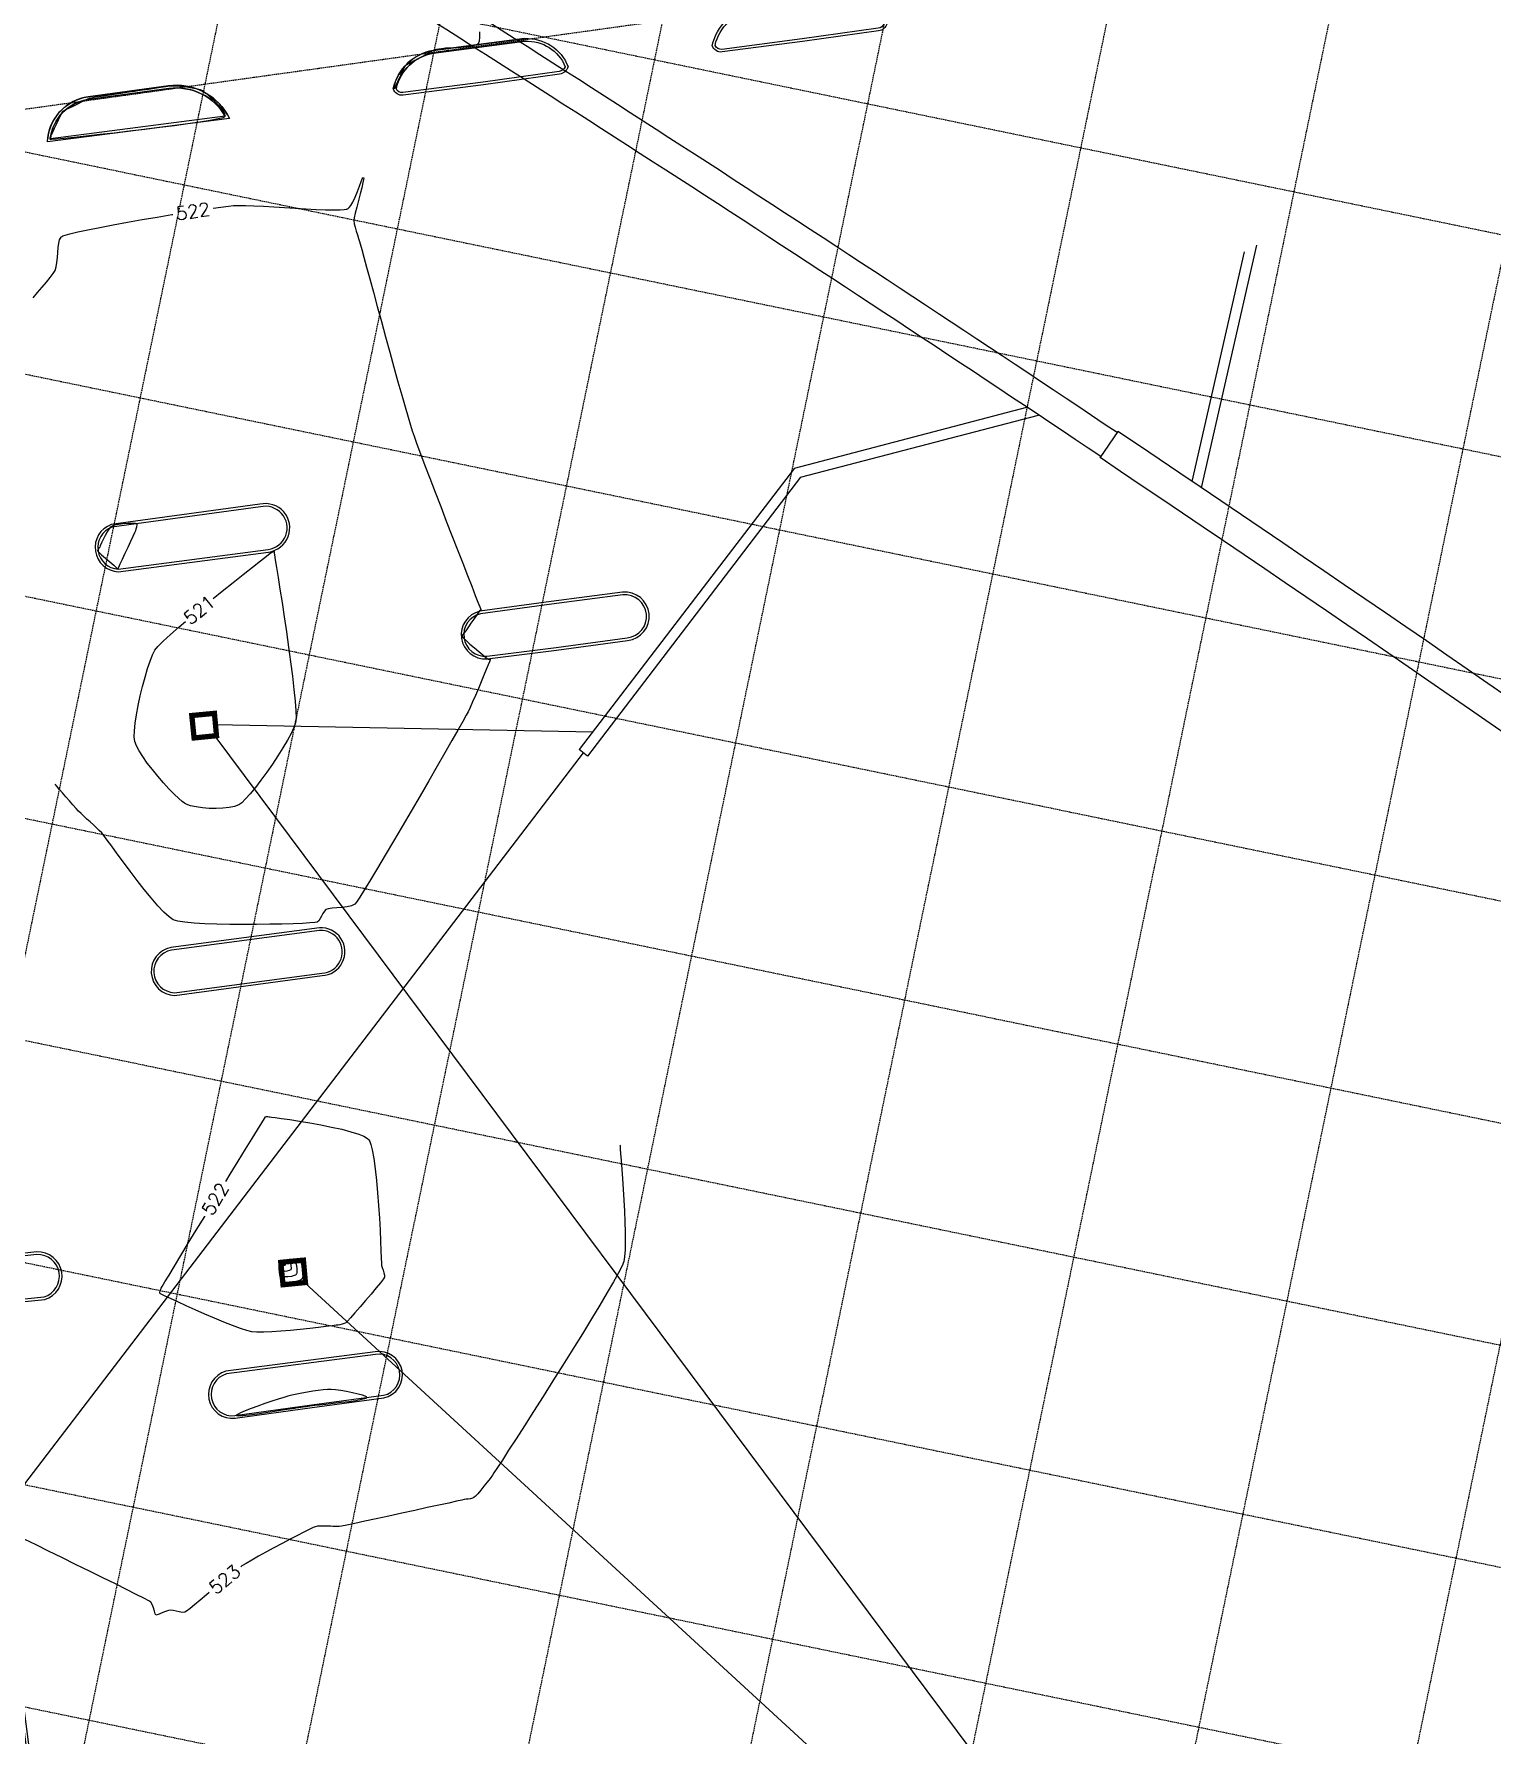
# Model space of a CAD drawing. Header units: inches. Extents: x 3071 to 5995, y 4947 to 7102.
# Drawn here: x 4699.1 to 4975.4, y 5859.1 to 6181.5 of the extents above; entities that cross this region are included whole.
import ezdxf

# ---------------------------------------------------------------- set-up
doc = ezdxf.new("R2010")
doc.units = ezdxf.units.IN
doc.header["$MEASUREMENT"] = 0
doc.linetypes.add('HIDDEN', pattern=[0.375, 0.25, -0.125])
for name, color, linetype in [('EC', 3, 'Continuous'), ('EX-BOC', 41, 'Continuous'), ('EX-GUT', 41, 'Continuous'), ('EX-STM', 150, 'Continuous'), ('EX-STORM', 150, 'Continuous'), ('EX-UTIL-STM', 150, 'Continuous'), ('FIRELANE', 5, 'HIDDEN'), ('GRID', 254, 'HIDDEN'), ('INLET PROTECTION', 5, 'Continuous')]:
    doc.layers.add(name, color=color, linetype=linetype)
doc.styles.add('L50', font='simplex', dxfattribs={"height": 2.5})

msp = doc.modelspace()

# ---------------------------------------------------------------- linework, layer by layer
at = {"layer": 'EC', "color": 44, "ltscale": 0.5, "elevation": 522, "flags": 128}
msp.add_lwpolyline([(4783.54, 6181.85), (4783.55, 6180.88), (4783.48, 6180.08), (4783.28, 6179.58), (4782.86, 6179.34), (4782.11, 6179.15), (4781.14, 6179.01), (4780.08, 6178.91), (4779.03, 6178.84), (4778.1, 6178.8), (4777.42, 6178.77), (4777.08, 6178.75), (4776.77, 6178.71), (4776.32, 6178.66), (4775.83, 6178.59), (4775.38, 6178.52), (4775.08, 6178.46), (4774.77, 6178.31), (4774.17, 6178), (4773.41, 6177.6), (4772.59, 6177.16), (4771.84, 6176.75), (4771.26, 6176.43), (4770.97, 6176.27), (4770.66, 6176.11), (4770.2, 6175.88), (4769.76, 6175.63), (4769.48, 6175.43), (4769.32, 6175.2), (4769.12, 6174.81), (4768.91, 6174.37), (4768.72, 6173.96), (4768.59, 6173.68), (4768.47, 6173.42), (4768.26, 6172.96), (4768, 6172.41), (4767.74, 6171.84), (4767.52, 6171.35), (4767.36, 6171.02)], dxfattribs=at)
msp.add_lwpolyline([(4727.69, 6171.46), (4727.31, 6171.48), (4726.75, 6171.52), (4726.14, 6171.56), (4725.58, 6171.59), (4725.2, 6171.6), (4724.83, 6171.56), (4724.09, 6171.45), (4723.1, 6171.31), (4721.96, 6171.14), (4720.79, 6170.96), (4719.69, 6170.8), (4718.78, 6170.66), (4718.15, 6170.56), (4717.57, 6170.48), (4716.67, 6170.34), (4715.55, 6170.18), (4714.3, 6170), (4713.03, 6169.81), (4711.82, 6169.62), (4710.77, 6169.46), (4709.99, 6169.32), (4709.56, 6169.23), (4709.09, 6169.03), (4708.38, 6168.7), (4707.59, 6168.31), (4706.82, 6167.92), (4706.22, 6167.61), (4705.91, 6167.45), (4705.62, 6167.32), (4705.19, 6167.13), (4704.76, 6166.92), (4704.5, 6166.75), (4704.33, 6166.47), (4704.04, 6165.9), (4703.67, 6165.13), (4703.28, 6164.31), (4702.93, 6163.55), (4702.66, 6162.97), (4702.53, 6162.69), (4702.41, 6162.45), (4702.22, 6162.09), (4702.08, 6161.74), (4702.07, 6161.51), (4702.42, 6161.52), (4703.37, 6161.59), (4704.83, 6161.73), (4706.74, 6161.92), (4709, 6162.16), (4711.55, 6162.44), (4714.3, 6162.74), (4717.17, 6163.07), (4720.08, 6163.42), (4722.95, 6163.78), (4725.71, 6164.13), (4728.27, 6164.48), (4730.55, 6164.82), (4732.48, 6165.13), (4733.98, 6165.42), (4734.96, 6165.66), (4735.35, 6165.87), (4735.29, 6166.35), (4734.9, 6167.01), (4734.28, 6167.77), (4733.51, 6168.56), (4732.71, 6169.31), (4731.96, 6169.97), (4731.37, 6170.46), (4731.03, 6170.71), (4730.65, 6170.85), (4730.07, 6171), (4729.38, 6171.14), (4728.69, 6171.27), (4728.09, 6171.38), (4727.69, 6171.46)], close=True, dxfattribs=at)
at = {"layer": 'EC', "color": 44, "ltscale": 0.4, "flags": 128}
for points, elevation in [([(4733.03, 6148.43), (4734.5, 6148.64), (4735.95, 6148.83), (4736.91, 6148.93), (4737.89, 6148.96), (4739.21, 6148.94), (4740.79, 6148.88), (4742.59, 6148.79), (4744.53, 6148.68), (4746.57, 6148.56), (4748.62, 6148.43), (4750.64, 6148.32), (4752.57, 6148.21), (4754.33, 6148.14), (4755.87, 6148.1), (4757.12, 6148.11), (4757.88, 6148.16), (4758.28, 6148.22), (4758.47, 6148.27), (4758.53, 6148.3), (4758.63, 6148.37), (4758.82, 6148.55), (4759.12, 6148.92), (4759.5, 6149.57), (4759.96, 6150.55), (4760.4, 6151.61), (4760.78, 6152.62), (4761.11, 6153.48), (4761.33, 6153.97), (4761.45, 6154.19), (4761.52, 6154.25), (4761.55, 6154.25), (4761.57, 6154.23), (4761.59, 6154.14), (4761.56, 6153.86), (4761.45, 6153.29), (4761.22, 6152.31), (4760.92, 6151.13), (4760.59, 6149.87), (4760.27, 6148.63), (4759.99, 6147.51), (4759.8, 6146.62), (4759.73, 6146.07), (4759.8, 6145.48), (4759.96, 6144.81), (4760.17, 6144.09), (4760.41, 6143.38), (4760.63, 6142.71), (4760.81, 6142.13), (4760.94, 6141.65), (4761.22, 6140.63), (4761.62, 6139.14), (4762.13, 6137.25), (4762.74, 6135.01), (4763.42, 6132.51), (4764.16, 6129.8), (4764.94, 6126.95), (4765.74, 6124.04), (4766.54, 6121.12), (4767.33, 6118.26), (4768.09, 6115.54), (4768.8, 6113.01), (4769.44, 6110.75), (4769.99, 6108.83), (4770.44, 6107.3), (4770.77, 6106.24), (4771.14, 6105.19), (4771.68, 6103.7), (4772.38, 6101.83), (4773.2, 6099.65), (4774.13, 6097.23), (4775.13, 6094.62), (4776.18, 6091.89), (4777.25, 6089.12), (4778.32, 6086.35), (4779.37, 6083.67), (4780.35, 6081.13), (4781.26, 6078.8), (4782.07, 6076.74), (4782.74, 6075.02), (4783.25, 6073.71), (4783.58, 6072.87), (4783.7, 6072.56), (4783.76, 6072.33), (4783.78, 6072.16), (4783.69, 6072.14), (4783.6, 6072.13), (4783.43, 6071.89), (4783.02, 6071.31), (4782.48, 6070.53), (4781.91, 6069.72), (4781.44, 6069.04), (4781.18, 6068.65), (4780.92, 6068.32), (4780.6, 6067.92), (4780.33, 6067.53), (4780.24, 6067.21), (4780.45, 6066.94), (4780.98, 6066.44), (4781.72, 6065.79), (4782.57, 6065.07), (4783.41, 6064.37), (4784.15, 6063.76), (4784.68, 6063.32), (4784.9, 6063.14), (4785.05, 6063.01), (4785.16, 6062.92), (4785.26, 6062.92), (4785.37, 6062.93), (4785.48, 6062.95), (4785.58, 6062.95), (4785.56, 6062.81), (4785.51, 6062.63), (4785.42, 6062.41), (4785.18, 6061.82), (4784.83, 6060.94), (4784.38, 6059.86), (4783.87, 6058.63), (4783.32, 6057.33), (4782.77, 6056.04), (4782.24, 6054.83), (4781.76, 6053.77), (4781.36, 6052.94), (4781, 6052.28), (4780.35, 6051.11), (4779.44, 6049.49), (4778.3, 6047.49), (4776.98, 6045.18), (4775.52, 6042.62), (4773.94, 6039.88), (4772.28, 6037.02), (4770.59, 6034.11), (4768.91, 6031.21), (4767.25, 6028.4), (4765.68, 6025.73), (4764.22, 6023.27), (4762.9, 6021.09), (4761.77, 6019.25), (4760.87, 6017.81), (4760.23, 6016.86), (4759.88, 6016.44), (4759.27, 6016.16), (4758.43, 6015.98), (4757.47, 6015.86), (4756.49, 6015.77), (4755.59, 6015.69), (4754.87, 6015.6), (4754.44, 6015.46), (4754.14, 6015.17), (4753.87, 6014.73), (4753.6, 6014.22), (4753.33, 6013.72), (4753.06, 6013.3), (4752.76, 6013.04), (4752.34, 6012.97), (4751.39, 6012.9), (4749.98, 6012.83), (4748.19, 6012.76), (4746.09, 6012.7), (4743.77, 6012.65), (4741.3, 6012.61), (4738.76, 6012.6), (4736.22, 6012.62), (4733.77, 6012.66), (4731.48, 6012.74), (4729.43, 6012.86), (4727.7, 6013.03), (4726.36, 6013.24), (4725.5, 6013.5), (4724.69, 6014.05), (4723.7, 6014.96), (4722.56, 6016.18), (4721.32, 6017.64), (4720, 6019.26), (4718.66, 6020.97), (4717.34, 6022.72), (4716.07, 6024.43), (4714.89, 6026.03), (4713.85, 6027.45), (4712.98, 6028.63), (4712.33, 6029.49), (4711.94, 6029.98), (4711.48, 6030.44), (4710.95, 6030.96), (4710.36, 6031.5), (4709.75, 6032.05), (4709.14, 6032.6), (4708.55, 6033.14), (4708.02, 6033.65), (4707.55, 6034.11), (4707.07, 6034.63), (4706.47, 6035.3), (4705.82, 6036.05), (4705.14, 6036.84), (4704.49, 6037.6), (4703.9, 6038.28), (4703.43, 6038.84), (4703.11, 6039.2)], 522), ([(4698.93, 6131.44), (4699.77, 6132.45), (4700.63, 6133.45), (4701.45, 6134.4), (4702.18, 6135.28), (4702.76, 6136.03), (4703.11, 6136.64), (4703.32, 6137.32), (4703.45, 6138.15), (4703.53, 6139.08), (4703.59, 6140.04), (4703.67, 6140.98), (4703.8, 6141.83), (4703.96, 6142.41), (4704.12, 6142.77), (4704.25, 6142.96), (4704.32, 6143.04), (4704.38, 6143.08), (4704.55, 6143.17), (4704.98, 6143.33), (4705.87, 6143.57), (4707.39, 6143.94), (4709.33, 6144.35), (4711.59, 6144.8), (4714.11, 6145.28), (4716.81, 6145.77), (4719.62, 6146.26), (4722.45, 6146.75), (4725.25, 6147.21), (4725.43, 6147.24)], 522), ([(4733.05, 6074.41), (4734.75, 6075.79), (4736.82, 6077.45), (4738.77, 6078.99), (4740.52, 6080.37), (4742, 6081.54), (4743.15, 6082.44), (4743.89, 6083.01), (4744.16, 6083.22), (4744.31, 6083.25), (4744.42, 6083.26), (4744.46, 6083.31), (4744.5, 6083.4), (4744.56, 6083.49), (4744.61, 6083.33), (4744.64, 6083.17), (4744.63, 6083.09), (4744.63, 6083.02), (4744.68, 6082.69), (4744.83, 6081.76), (4745.07, 6080.31), (4745.37, 6078.43), (4745.72, 6076.18), (4746.11, 6073.66), (4746.52, 6070.94), (4746.94, 6068.1), (4747.35, 6065.23), (4747.73, 6062.4), (4748.08, 6059.7), (4748.37, 6057.19), (4748.59, 6054.98), (4748.72, 6053.12), (4748.76, 6051.72), (4748.68, 6050.84), (4748.37, 6049.97), (4747.85, 6048.86), (4747.14, 6047.56), (4746.29, 6046.13), (4745.32, 6044.6), (4744.28, 6043.03), (4743.2, 6041.48), (4742.11, 6039.99), (4741.06, 6038.62), (4740.07, 6037.41), (4739.19, 6036.41), (4738.46, 6035.69), (4737.9, 6035.28), (4737.11, 6034.98), (4736.09, 6034.77), (4734.9, 6034.65), (4733.62, 6034.6), (4732.31, 6034.63), (4731.02, 6034.73), (4729.82, 6034.9), (4728.79, 6035.14), (4727.97, 6035.44), (4727.86, 6035.5), (4727.62, 6035.64), (4727.21, 6035.94), (4726.57, 6036.48), (4725.66, 6037.33), (4724.67, 6038.35), (4723.62, 6039.5), (4722.56, 6040.72), (4721.53, 6041.98), (4720.57, 6043.23), (4719.72, 6044.44), (4719.01, 6045.54), (4718.5, 6046.52), (4718.21, 6047.31), (4718.11, 6048.17), (4718.14, 6049.35), (4718.29, 6050.78), (4718.54, 6052.4), (4718.86, 6054.15), (4719.25, 6055.96), (4719.69, 6057.77), (4720.15, 6059.52), (4720.64, 6061.14), (4721.12, 6062.57), (4721.59, 6063.75), (4722.02, 6064.61), (4722.59, 6065.32), (4723.59, 6066.34), (4724.96, 6067.59), (4726.61, 6069.05), (4727.83, 6070.08)], 521), ([(4735.46, 5963.87), (4736.3, 5965.25), (4737.81, 5967.73), (4739.21, 5970.01), (4740.44, 5972.03), (4741.47, 5973.71), (4742.27, 5975), (4742.78, 5975.83), (4742.98, 5976.13), (4743.17, 5976.18), (4743.42, 5976.18), (4743.64, 5976.16), (4743.66, 5976.16), (4743.77, 5976.15), (4744.09, 5976.11), (4744.79, 5976.01), (4746.03, 5975.84), (4747.6, 5975.61), (4749.42, 5975.32), (4751.4, 5974.99), (4753.45, 5974.62), (4755.48, 5974.21), (4757.42, 5973.78), (4759.18, 5973.32), (4760.66, 5972.84), (4761.6, 5972.45), (4762.13, 5972.16), (4762.38, 5971.96), (4762.48, 5971.86), (4762.56, 5971.76), (4762.72, 5971.48), (4762.94, 5970.92), (4763.21, 5969.89), (4763.52, 5968.25), (4763.79, 5966.29), (4764.03, 5964.09), (4764.23, 5961.74), (4764.41, 5959.33), (4764.56, 5956.94), (4764.68, 5954.66), (4764.78, 5952.58), (4764.86, 5950.78), (4764.92, 5949.36), (4764.96, 5948.38), (4764.99, 5947.96), (4765.1, 5947.55), (4765.27, 5947.08), (4765.43, 5946.59), (4765.54, 5946.14), (4765.54, 5945.76), (4765.32, 5945.4), (4764.77, 5944.68), (4763.97, 5943.7), (4763.01, 5942.55), (4761.96, 5941.31), (4760.91, 5940.09), (4759.93, 5938.96), (4759.1, 5938.03), (4758.51, 5937.37), (4758.23, 5937.09), (4757.91, 5936.95), (4757.51, 5936.83), (4757.09, 5936.73), (4756.73, 5936.67), (4756.39, 5936.62), (4755.6, 5936.51), (4754.44, 5936.37), (4753, 5936.2), (4751.35, 5936.01), (4749.56, 5935.82), (4747.72, 5935.64), (4745.9, 5935.49), (4744.17, 5935.38), (4742.63, 5935.32), (4741.33, 5935.32), (4740.36, 5935.4), (4739.46, 5935.62), (4738.23, 5936.02), (4736.75, 5936.56), (4735.08, 5937.22), (4733.29, 5937.96), (4731.46, 5938.75), (4729.64, 5939.55), (4727.91, 5940.32), (4726.34, 5941.04), (4724.99, 5941.67), (4723.94, 5942.17), (4723.35, 5942.46), (4723.09, 5942.6), (4723, 5942.65), (4722.99, 5942.66), (4722.97, 5942.69), (4722.96, 5942.77), (4722.97, 5942.91), (4723.02, 5943.13), (4723.11, 5943.42), (4723.2, 5943.66), (4723.39, 5943.98), (4723.9, 5944.83), (4724.69, 5946.14), (4725.72, 5947.85), (4726.95, 5949.88), (4728.35, 5952.17), (4729.86, 5954.66), (4731.45, 5957.27), (4731.46, 5957.3)], 522), ([(4810.16, 5970.82), (4810.17, 5970.73), (4810.18, 5970.5), (4810.21, 5970.03), (4810.27, 5969.19), (4810.37, 5967.84), (4810.5, 5966.22), (4810.63, 5964.39), (4810.77, 5962.42), (4810.9, 5960.36), (4811.01, 5958.27), (4811.1, 5956.22), (4811.16, 5954.27), (4811.17, 5952.48), (4811.14, 5950.91), (4811.05, 5949.63), (4810.89, 5948.69), (4810.56, 5947.88), (4809.91, 5946.59), (4808.96, 5944.88), (4807.76, 5942.81), (4806.35, 5940.44), (4804.77, 5937.82), (4803.04, 5935.01), (4801.22, 5932.08), (4799.35, 5929.08), (4797.45, 5926.07), (4795.58, 5923.11), (4793.76, 5920.25), (4792.04, 5917.56), (4790.46, 5915.09), (4789.06, 5912.91), (4787.87, 5911.07), (4786.93, 5909.63), (4786.28, 5908.65), (4785.97, 5908.18), (4785.53, 5907.59), (4784.98, 5906.87), (4784.37, 5906.1), (4783.76, 5905.35), (4783.2, 5904.69), (4782.75, 5904.2), (4782.48, 5903.95), (4782.18, 5903.83), (4781.8, 5903.74), (4781.38, 5903.68), (4780.98, 5903.62), (4780.64, 5903.56), (4780.21, 5903.47), (4779.2, 5903.25), (4777.7, 5902.92), (4775.82, 5902.51), (4773.64, 5902.04), (4771.27, 5901.52), (4768.8, 5900.99), (4766.34, 5900.45), (4763.97, 5899.94), (4761.79, 5899.47), (4759.9, 5899.06), (4758.4, 5898.74), (4757.38, 5898.53), (4756.95, 5898.45), (4756.59, 5898.44), (4756.17, 5898.45), (4755.74, 5898.48), (4755.32, 5898.5), (4754.96, 5898.51), (4754.55, 5898.52), (4754, 5898.53), (4753.4, 5898.53), (4752.83, 5898.5), (4752.36, 5898.42), (4752, 5898.27), (4751.28, 5897.92), (4750.27, 5897.42), (4749.03, 5896.78), (4747.63, 5896.05), (4746.12, 5895.25), (4744.58, 5894.43), (4743.07, 5893.61), (4741.64, 5892.82), (4740.36, 5892.1), (4739.3, 5891.48), (4738.52, 5890.99), (4738.29, 5890.82)], 523), ([(4732.29, 5885.94), (4731.79, 5885.52), (4730.6, 5884.51), (4729.54, 5883.62), (4728.67, 5882.91), (4728.03, 5882.42), (4727.69, 5882.21), (4727.22, 5882.19), (4726.64, 5882.29), (4726.02, 5882.44), (4725.45, 5882.57), (4725.01, 5882.61), (4724.57, 5882.51), (4724.03, 5882.33), (4723.5, 5882.13), (4723.07, 5881.95), (4722.83, 5881.85), (4722.62, 5881.77), (4722.37, 5881.69), (4722.19, 5881.68), (4722.09, 5881.91), (4721.93, 5882.43), (4721.74, 5883.07), (4721.51, 5883.69), (4721.25, 5884.12), (4720.86, 5884.36), (4719.92, 5884.86), (4718.49, 5885.58), (4716.66, 5886.5), (4714.52, 5887.57), (4712.14, 5888.74), (4709.6, 5890), (4706.98, 5891.28), (4704.37, 5892.57), (4701.84, 5893.81), (4699.48, 5894.98), (4697.35, 5896.02)], 523)]:
    msp.add_lwpolyline(points, dxfattribs=dict(at, elevation=elevation))
for points, elevation in [([(4713.78, 6088.09), (4713.7, 6088.03), (4713.54, 6087.88), (4713.3, 6087.59), (4712.97, 6087.09), (4712.57, 6086.37), (4712.2, 6085.62), (4711.89, 6084.95), (4711.67, 6084.44), (4711.56, 6084.19), (4711.4, 6083.95), (4711.22, 6083.68), (4711.15, 6083.45), (4711.37, 6083.21), (4711.91, 6082.71), (4712.66, 6082.05), (4713.47, 6081.35), (4714.21, 6080.72), (4714.66, 6080.33), (4714.88, 6080.15), (4714.95, 6080.09), (4714.96, 6080.08), (4714.97, 6080.08), (4715.01, 6080.1), (4715.04, 6080.11), (4715.15, 6080.35), (4715.45, 6080.98), (4715.88, 6081.9), (4716.39, 6083), (4716.93, 6084.17), (4717.45, 6085.29), (4717.9, 6086.27), (4718.22, 6086.97), (4718.37, 6087.31), (4718.47, 6087.63), (4718.59, 6088.02), (4718.66, 6088.38), (4718.63, 6088.6), (4718.36, 6088.65), (4717.76, 6088.67), (4716.94, 6088.64), (4716.02, 6088.58), (4715.1, 6088.47), (4714.32, 6088.3)], 522), ([(4745.7, 5948.54), (4745.75, 5948.59), (4745.89, 5948.7), (4746.19, 5948.85), (4746.71, 5949.02), (4747.48, 5949.17), (4748.25, 5949.24), (4748.8, 5949.23), (4749.13, 5949.17), (4749.29, 5949.11), (4749.36, 5949.07), (4749.41, 5949.02), (4749.52, 5948.88), (4749.66, 5948.58), (4749.83, 5948.06), (4749.98, 5947.3), (4750.05, 5946.53), (4750.04, 5945.98), (4749.98, 5945.66), (4749.92, 5945.49), (4749.88, 5945.43), (4749.83, 5945.37), (4749.69, 5945.27), (4749.4, 5945.12), (4748.88, 5944.94), (4748.12, 5944.78), (4747.35, 5944.7), (4746.81, 5944.71), (4746.48, 5944.76), (4746.32, 5944.82), (4746.26, 5944.86), (4746.2, 5944.91), (4746.1, 5945.05), (4745.95, 5945.35), (4745.77, 5945.87), (4745.62, 5946.64), (4745.54, 5947.43), (4745.55, 5947.98), (4745.6, 5948.31), (4745.66, 5948.48)], 521), ([(4745.87, 5948.49), (4745.91, 5948.53), (4746.04, 5948.62), (4746.31, 5948.74), (4746.79, 5948.87), (4747.45, 5948.97), (4747.95, 5948.98), (4748.25, 5948.94), (4748.39, 5948.89), (4748.45, 5948.86), (4748.49, 5948.82), (4748.58, 5948.69), (4748.7, 5948.42), (4748.83, 5947.94), (4748.93, 5947.28), (4748.94, 5946.79), (4748.9, 5946.49), (4748.85, 5946.35), (4748.82, 5946.29), (4748.77, 5946.24), (4748.65, 5946.15), (4748.38, 5946.03), (4747.9, 5945.9), (4747.24, 5945.79), (4746.75, 5945.78), (4746.46, 5945.81), (4746.31, 5945.86), (4746.26, 5945.89), (4746.21, 5945.93), (4746.12, 5946.06), (4746, 5946.33), (4745.87, 5946.81), (4745.77, 5947.49), (4745.75, 5947.98), (4745.79, 5948.29), (4745.83, 5948.43)], 520), ([(4746.03, 5948.44), (4746.06, 5948.47), (4746.16, 5948.53), (4746.39, 5948.62), (4746.76, 5948.7), (4747.23, 5948.72), (4747.54, 5948.65), (4747.69, 5948.38), (4747.8, 5947.93), (4747.82, 5947.46), (4747.75, 5947.15), (4747.48, 5946.99), (4747.03, 5946.89), (4746.57, 5946.85), (4746.26, 5946.92), (4746.1, 5947.19), (4746, 5947.65), (4745.96, 5948.13)], 519), ([(4746.19, 5948.38), (4746.21, 5948.4), (4746.25, 5948.42), (4746.35, 5948.45), (4746.5, 5948.47), (4746.63, 5948.45), (4746.69, 5948.33), (4746.71, 5948.15), (4746.69, 5948.01), (4746.57, 5947.96), (4746.39, 5947.93), (4746.26, 5947.95), (4746.2, 5948.07), (4746.18, 5948.25)], 518), ([(4749.01, 5921.01), (4749.11, 5921.02), (4749.31, 5921.05), (4749.65, 5921.09), (4750.13, 5921.16), (4750.76, 5921.25), (4751.36, 5921.34), (4751.88, 5921.41), (4752.35, 5921.46), (4753.24, 5921.56), (4754.44, 5921.69), (4755.83, 5921.84), (4757.3, 5922.02), (4758.76, 5922.2), (4760.08, 5922.39), (4761.16, 5922.58), (4761.78, 5922.72), (4762.06, 5922.82), (4762.15, 5922.88), (4762.16, 5922.91), (4762.16, 5922.95), (4762.09, 5923.03), (4761.86, 5923.16), (4761.37, 5923.35), (4760.52, 5923.59), (4759.48, 5923.83), (4758.36, 5924.05), (4757.25, 5924.23), (4756.24, 5924.37), (4755.43, 5924.43), (4754.74, 5924.42), (4753.91, 5924.36), (4752.97, 5924.25), (4751.96, 5924.11), (4750.92, 5923.94), (4749.89, 5923.76), (4748.9, 5923.56), (4747.99, 5923.36), (4747.21, 5923.17), (4746.42, 5922.95), (4745.37, 5922.62), (4744.15, 5922.22), (4742.84, 5921.77), (4741.51, 5921.3), (4740.25, 5920.84), (4739.14, 5920.4), (4738.26, 5920.02), (4737.77, 5919.78), (4737.56, 5919.64), (4737.5, 5919.57), (4737.49, 5919.54), (4737.51, 5919.52), (4737.62, 5919.49), (4737.95, 5919.48), (4738.66, 5919.52), (4739.88, 5919.65), (4741.37, 5919.85), (4743.01, 5920.08), (4744.66, 5920.33), (4746.21, 5920.57), (4747.53, 5920.77), (4748.51, 5920.93)], 523)]:
    msp.add_lwpolyline(points, close=True, dxfattribs=dict(at, elevation=elevation))
at = {"layer": 'EX-BOC', "color": 7, "elevation": 0.39}
msp.add_lwpolyline([(4860.24, 6183.45, -0.27158), (4859.11, 6182.55), (4844.7, 6180.53), (4829.47, 6178.54, -0.343776), (4828.18, 6179.31, -0.301262), (4835.27, 6186.03), (4852.62, 6188.28, -0.319813)], format="xyb", close=True, dxfattribs=at)
at = {"layer": 'EX-BOC', "color": 7}
for points in [[(4799.79, 6175.25, -0.27158), (4798.65, 6174.35), (4784.24, 6172.33), (4769.02, 6170.35, -0.343776), (4767.72, 6171.11, -0.301262), (4774.82, 6177.83), (4792.16, 6180.08, -0.319813)], [(4702.2, 6161.58, -0.345009), (4709.44, 6169.05), (4724.64, 6171.14, -0.305698), (4735.35, 6165.87)], [(4655.13, 5836.6), (4708.88, 5843.58, 0.374061), (4716.57, 5851.49), (4698.47, 5850.28), (4692.07, 5899.51), (4686.72, 5940.54), (4701.04, 5942, 0.870942), (4699.66, 5950.04), (4672.56, 5947.08, 0.287199), (4668.59, 5940.97, 0.353286), (4672.43, 5936.04), (4685.81, 5932.92), (4664.84, 5844.46), (4649.41, 5846.66, 0.451987), (4648.48, 5840.62, 0.156484)]]:
    msp.add_lwpolyline(points, format="xyb", close=True, dxfattribs=at)
for points in [[(4792.16, 6180.08), (4774.82, 6177.83, 0.301262), (4767.72, 6171.11, 0.301262)], [(4735.35, 6165.87, 0.305698), (4724.64, 6171.14), (4709.44, 6169.05, 0.345009), (4702.2, 6161.58)], [(4715.05, 6080), (4743.51, 6083.73, 1.050375), (4742.01, 6091.8), (4713.87, 6087.95, 0.810965), (4715.05, 6080, 0.180836)], [(4798.06, 6065.14), (4811.55, 6066.98, 0.995555), (4810.73, 6075.11), (4797.2, 6073.34), (4783.72, 6071.52, 0.926624), (4784.92, 6063.49), (4798.06, 6065.14)], [(4725.71, 5999.68), (4753.66, 6003.41, 1.010757), (4753.24, 6011.48), (4725.13, 6007.74, 0.892531), (4725.71, 5999.68, 0.063024)], [(4737.18, 5919.5), (4751.77, 5921.52), (4765.33, 5923.34, 0.975043), (4763.83, 5931.11), (4735.58, 5927.4, 0.9217), (4737.18, 5919.5, 0.148124)]]:
    msp.add_lwpolyline(points, format="xyb", dxfattribs=at)
at = {"layer": 'EX-GUT', "color": 7, "elevation": 0.39}
msp.add_lwpolyline([(4860.78, 6183.46, -0.300695), (4859.18, 6182.05), (4844.76, 6180.03), (4829.54, 6178.05, -0.370855), (4827.66, 6179.28, -0.305769), (4835.2, 6186.52), (4852.57, 6188.78, -0.326615)], format="xyb", close=True, dxfattribs=at)
at = {"layer": 'EX-GUT', "color": 7}
for points in [[(4800.32, 6175.27, -0.300695), (4798.72, 6173.85), (4784.31, 6171.84), (4769.08, 6169.85, -0.370855), (4767.2, 6171.08, -0.305769), (4774.74, 6178.33), (4792.11, 6180.58, -0.326615)], [(4701.65, 6161.01, -0.364806), (4709.37, 6169.55), (4724.57, 6171.63, -0.323843), (4736.13, 6165.46)], [(4715.07, 6079.49), (4743.57, 6083.23, 1.04766), (4741.92, 6092.3), (4713.74, 6088.44, 0.820532)], [(4798.13, 6064.64), (4811.61, 6066.48, 0.99564), (4810.67, 6075.61), (4797.13, 6073.84), (4783.63, 6072.01, 0.930347), (4784.97, 6063)], [(4725.73, 5999.18), (4753.7, 6002.92, 1.010127), (4753.19, 6011.98), (4725.05, 6008.23, 0.898315)], [(4655.11, 5836.09), (4708.93, 5843.08, 0.391824), (4717.09, 5852.02), (4698.91, 5850.81), (4692.57, 5899.58), (4687.28, 5940.09), (4701.14, 5941.51, 0.877899), (4699.63, 5950.54), (4672.43, 5947.57, 0.290273), (4668.09, 5940.98, 0.353286), (4672.31, 5935.55), (4685.2, 5932.54), (4664.46, 5845.02), (4649.31, 5847.18, 0.464911), (4648.1, 5840.29, 0.158375)], [(4737.24, 5919), (4751.83, 5921.02), (4765.41, 5922.84, 0.976387), (4763.76, 5931.6), (4735.48, 5927.89, 0.926163)]]:
    msp.add_lwpolyline(points, format="xyb", close=True, dxfattribs=at)
for points in [[(4792.09, 6180.58), (4774.74, 6178.33, 0.301588), (4767.23, 6171.22, 0.301588)], [(4735.79, 6166.12, 0.305698), (4724.57, 6171.63), (4709.37, 6169.55, 0.345009), (4701.7, 6161.63, 0.345009)]]:
    msp.add_lwpolyline(points, format="xyb", dxfattribs=at)
at = {"layer": 'EX-STM', "color": 5}
for p, q in [((4733.31, 6052.66), (4729.02, 6052.21)), ((4729.02, 6052.21), (4729.39, 6047.96)), ((4733.31, 6052.66), (4733.67, 6048.42)), ((4733.67, 6048.42), (4729.39, 6047.96))]:
    msp.add_line(p, q, dxfattribs=at)
at = {"layer": 'EX-STORM', "color": 5}
for p, q in [((4920.41, 6095.4), (4930.88, 6141.43)), ((4918.64, 6096.6), (4928.54, 6140.14)), ((4843.22, 6099.17), (4887.27, 6110.71)), ((4844.39, 6097.41), (4889.5, 6109.22)), ((4904.51, 6106.1), (4901.14, 6101.13)), ((4843.22, 6099.17), (4802.41, 6045.77)), ((4844.39, 6097.41), (4804, 6044.55)), ((4733.49, 6050.54), (4805, 6049.16)), ((4803.2, 6045.16), (4610.78, 5793.34)), ((4804, 6044.55), (4802.41, 6045.77))]:
    msp.add_line(p, q, dxfattribs=at)
at = {"layer": 'EX-STORM', "color": 5, "const_width": 1}
for points in [[(4733.31, 6052.65), (4729.01, 6052.24), (4729.44, 6047.99), (4733.69, 6048.41), (4733.25, 6053.15)], [(4750.17, 5948.97), (4745.87, 5948.55), (4746.3, 5944.31), (4750.55, 5944.73), (4750.12, 5949.46)]]:
    msp.add_lwpolyline(points, dxfattribs=at)
at = {"layer": 'EX-STORM', "color": 5}
for radius, start, end in [(5892.54, 56.153301, 57.961279), (5887.04, 56.153557, 57.961279), (5892.79, 50.287495, 56.153289), (5886.79, 50.287495, 56.153569)]:
    msp.add_arc((1622.39, 1211.96), radius, start, end, dxfattribs=at)
at = {"layer": 'EX-UTIL-STM', "color": 5}
for p, q in [((4729.02, 6052.21), (4733.31, 6052.66)), ((4729.39, 6047.96), (4729.02, 6052.21)), ((4733.67, 6048.42), (4733.31, 6052.66)), ((4729.39, 6047.96), (4733.67, 6048.42)), ((4745.65, 5948.55), (4749.91, 5949.2)), ((4745.65, 5948.55), (4746.26, 5944.27)), ((4750.52, 5944.91), (4749.91, 5949.2)), ((4746.26, 5944.27), (4750.52, 5944.91))]:
    msp.add_line(p, q, dxfattribs=at)
at = {"layer": 'FIRELANE', "color": 7}
msp.add_line((4656.11, 6161.49), (4961.09, 6203.89), dxfattribs=at)
at = {"layer": 'GRID', "color": 253, "linetype": 'HIDDEN'}
for p, q in [((4852.72, 6758.84), (4560.62, 5344.76)), ((4893.12, 6750.5), (4601.01, 5336.42)), ((4933.52, 6742.15), (4641.41, 5328.07)), ((4973.91, 6733.81), (4681.81, 5319.73)), ((5014.31, 6725.46), (4722.21, 5311.38)), ((5054.71, 6717.12), (4762.6, 5303.04)), ((5095.1, 6708.77), (4803, 5294.69)), ((5135.5, 6700.43), (4843.4, 5286.35)), ((3322, 6485.35), (5826.62, 5967.97)), ((3313.65, 6444.95), (5818.27, 5927.57)), ((3305.31, 6404.55), (5809.93, 5887.18)), ((3296.96, 6364.16), (5801.58, 5846.78)), ((3288.62, 6323.76), (5793.24, 5806.38)), ((3280.27, 6283.36), (5784.89, 5765.99)), ((3271.93, 6242.97), (5776.55, 5725.59)), ((3263.58, 6202.57), (5768.2, 5685.19)), ((3255.24, 6162.17), (5759.86, 5644.79))]:
    msp.add_line(p, q, dxfattribs=at)
at = {"layer": 'INLET PROTECTION', "color": 7}
for p, q in [((4900.96, 5823.6), (4733.46, 6048.34)), ((4898.06, 5808.91), (4750.43, 5944.7))]:
    msp.add_line(p, q, dxfattribs=at)

# ---------------------------------------------------------------- texts
at = {"layer": 'EC', "color": 44, "ltscale": 0.4, "char_height": 2.5, "attachment_point": 5, "style": 'L50'}
for s, insert, rotation in [('{522}', (4729.23, 6147.85, 522), 8.935), ('{521}', (4730.43, 6072.26, 521), 39.7955), ('{522}', (4733.46, 5960.59, 522), 58.6756), ('{523}', (4735.25, 5888.43, 523), 39.7604)]:
    msp.add_mtext(s, dxfattribs=dict(at, insert=insert, rotation=rotation))

doc.saveas('drawing.dxf')
